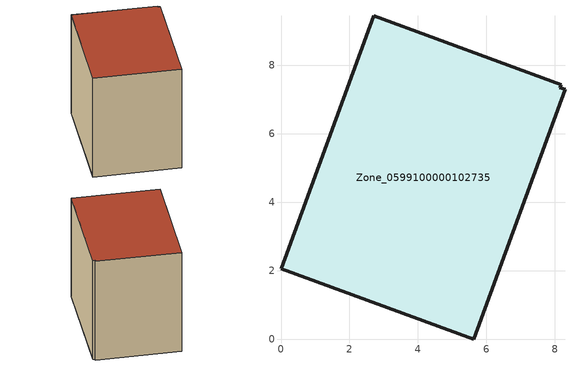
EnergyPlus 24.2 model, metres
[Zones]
Zone_0599100000102735
 floor ground (C_G): 0,2.06 2.71,9.45 8.2,7.44 8.15,7.35 8.3,7.3 5.63,0 z3.32
 wall outside (C_F): 2.71,9.45 0,2.06 5.63,0 8.3,7.3 8.15,7.35 8.2,7.44 2.71,9.45 z3.32:11.12
 roof outside (C_R): 0,2.06 5.63,0 8.3,7.3 8.15,7.35 8.2,7.44 2.71,9.45 z11.12
[BUILDING]
Pand.0599100000102735: North Axis=0; Terrain=City; Loads Convergence Tolerance Value=0.04; Temperature Convergence Tolerance Value=0.4; Solar Distribution=FullExterior; Maximum Number of Warmup Days=25; Minimum Number of Warmup Days=1
[Site:Location]
Rotterdam.The.Hague.AP_ZH_NLD Design_Conditions: Latitude=51.96; Longitude=4.45; Time Zone=1; Elevation=-4.5
[SITE:GROUNDTEMPERATURE:BUILDINGSURFACE]
18, 18, 18, 18, 18, 18, 18, 18, 18, 18, 18, 18
[MATERIAL] Thermal Absorptance=0.9; Solar Absorptance=0.7; Visible Absorptance=0.7
Name | Roughness | Thickness | Conductivity | Density | Specific Heat
G.TI.1946-1964 | MediumSmooth | 0.15 | 1 | 540 | 1210
F.TI.1946-1964 | Rough | 0.3 | 0.857143 | 1920 | 840
R.TI.1946-1964 | MediumRough | 0.2 | 0.277778 | 1500 | 1000
[CONSTRUCTION]
C_G: G.TI.1946-1964
C_F: F.TI.1946-1964
C_R: R.TI.1946-1964
[ZONE]
Zone_0599100000102735: Type=1; Multiplier=1; Ceiling Height=Autocalculate; Volume=Autocalculate; Floor Area=autocalculate; Part of Total Floor Area=Yes
[ZONEINFILTRATION:DESIGNFLOWRATE]
Infil_Zone_0599100000102735: Zone or ZoneList or Space or SpaceList=Zone_0599100000102735; Schedule=AlwaysOn; Design Flow Rate Calculation Method=Flow/Area; Flow Rate per Floor Area=0.003; Constant Term Coefficient=1; Temperature Term Coefficient=0; Velocity Term Coefficient=0; Velocity Squared Term Coefficient=0
[HVACTEMPLATE:ZONE:IDEALLOADSAIRSYSTEM]
Zone_0599100000102735: Maximum Heating Supply Air Temperature=50; Minimum Cooling Supply Air Temperature=13; Maximum Heating Supply Air Humidity Ratio=0.0156; Minimum Cooling Supply Air Humidity Ratio=0.0077; Heating Limit=NoLimit; Cooling Limit=NoLimit; Dehumidification Control Type=ConstantSensibleHeatRatio; Cooling Sensible Heat Ratio=0.7; Dehumidification Setpoint=60; Humidification Control Type=None; Humidification Setpoint=30; Outdoor Air Method=None; Outdoor Air Flow Rate per Person=0.00944; Outdoor Air Flow Rate per Zone Floor Area=0; Outdoor Air Flow Rate per Zone=0; Demand Controlled Ventilation Type=None; Outdoor Air Economizer Type=NoEconomizer; Heat Recovery Type=None; Sensible Heat Recovery Effectiveness=0.7; Latent Heat Recovery Effectiveness=0.65
[ZONECONTROL:THERMOSTAT]
ThermostatControl_Zone_0599100000102735: Zone or ZoneList=Zone_0599100000102735; Control Type Schedule=DualSetpointControlType; Control 1=Thermostat_Zone_0599100000102735; Temperature Difference Between Cutout And Setpoint=0
[THERMOSTATSETPOINT:DUALSETPOINT]
Thermostat_Zone_0599100000102735: Heating Setpoint Temperature Schedule=HeatingSetpoint_Zone_0599100000102735; Cooling Setpoint Temperature Schedule=CoolingSetpoint_Zone_0599100000102735
[SCHEDULE:COMPACT]
HeatingSetpoint_Zone_0599100000102735: Through: 12/31, For: AllDays, Until: 24:00, 21
CoolingSetpoint_Zone_0599100000102735: Through: 12/31, For: AllDays, Until: 24:00, 24
DualSetpointControlType: Through: 12/31, For: AllDays, Until: 24:00, 4
AlwaysOn: Through: 12/31, For: AllDays, Until: 24:00, 1
